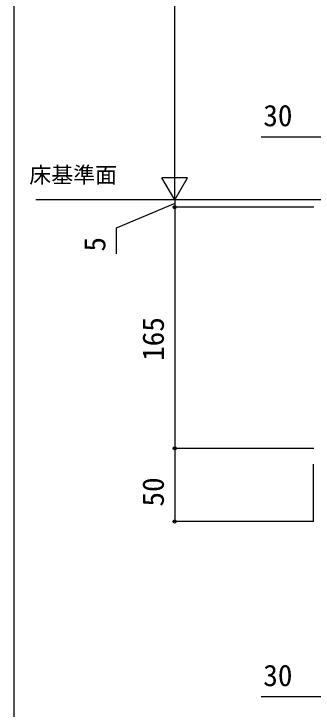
# Model space of a CAD drawing. Units: millimetres, scale not verified. Extents: x -875 to 875, y -1304 to 1296.
# Drawn here: x -875 to -670.3, y -1055.5 to -580 of the extents above; entities that cross this region are included whole.
import ezdxf
from ezdxf.enums import TextEntityAlignment as Align

# ---------------------------------------------------------------- set-up
doc = ezdxf.new("R2010")
doc.units = ezdxf.units.MM
doc.header["$LTSCALE"] = 8
for name, color, linetype in [('0-2_USER1', 3, 'Continuous'), ('0-5_YKK_12', 2, 'Continuous'), ('0-6_YKK_13', 4, 'Continuous'), ('0-7_YKK_D', 6, 'Continuous'), ('0-8_YKK_ZWAK', 7, 'Continuous')]:
    doc.layers.add(name, color=color, linetype=linetype)
doc.styles.add('ＭＳ ゴシック', font='')
doc.styles.get('ＭＳ ゴシック').set_extended_font_data('MS Gothic')

msp = doc.modelspace()

# ---------------------------------------------------------------- linework, layer by layer
at = {"layer": '0-5_YKK_12'}
msp.add_line((791.221, -707.2), (-860.035, -707.2), dxfattribs=at)
at = {"layer": '0-6_YKK_13'}
msp.add_line((-670.3, -888.007), (-670.3, -927.502), dxfattribs=at)
at = {"layer": '0-7_YKK_D'}
for p, q in [((-765, -689.7), (-765, -211.7)), ((-765, -707.2), (-765, -676.889)), ((-765, -707.2), (-773.75, -692.045)), ((-756.25, -692.045), (-773.75, -692.045)), ((-765, -707.2), (-756.25, -692.045)), ((-765, -707.2), (-765, -702.9)), ((-711.512, -707.2), (-766, -707.2)), ((-711.512, -707.2), (-766, -707.2)), ((-765, -707.2), (-765, -712.2)), ((-765, -707.2), (-765, -712.2)), ((-669.7, -712.2), (-766, -712.2)), ((-715, -712.2), (-766, -712.2)), ((-765, -712.2), (-765, -877.2)), ((-765, -712.2), (-765, -716.5)), ((-669.7, -877.2), (-766, -877.2)), ((-669.7, -877.2), (-766, -877.2)), ((-765, -877.2), (-765, -927.2)), ((-669.7, -927.2), (-766, -927.2))]:
    msp.add_line(p, q, dxfattribs=at)
for points in [[(-639, -664.2), (-669, -664.2), (-705.891, -664.2)], [(-765, -709.7), (-805, -726.495), (-805, -744.086)], [(-639, -1047.2), (-669, -1047.2), (-705.891, -1047.2)]]:
    msp.add_lwpolyline(points, dxfattribs=at)
for centre in [(-765, -712.2), (-765, -712.2), (-765, -877.2), (-765, -877.2), (-765, -927.2)]:
    msp.add_circle(centre, 1.075, dxfattribs=at)
at = {"layer": '0-8_YKK_ZWAK'}
msp.add_line((-875, 1245.8), (-875, -1304.2), dxfattribs=at)

# ---------------------------------------------------------------- texts
at = {"layer": '0-2_USER1', "style": 'ＭＳ ゴシック'}
msp.add_text('床基準面', height=11, dxfattribs=at).set_placement((-864.449, -698.927), align=Align.BOTTOM_LEFT)
at = {"layer": '0-7_YKK_D', "style": 'ＭＳ ゴシック'}
for p in [(-704.368, -661.2), (-704.368, -1044.2)]:
    msp.add_text('30', height=14.66, dxfattribs=at).set_placement(p, align=Align.BOTTOM_LEFT)
for s, p in [('5', (-808, -742.564)), ('165', (-768, -817.314)), ('50', (-768, -916.973))]:
    msp.add_text(s, height=14.66, rotation=90, dxfattribs=at).set_placement(p, align=Align.BOTTOM_LEFT)

doc.saveas('drawing.dxf')
